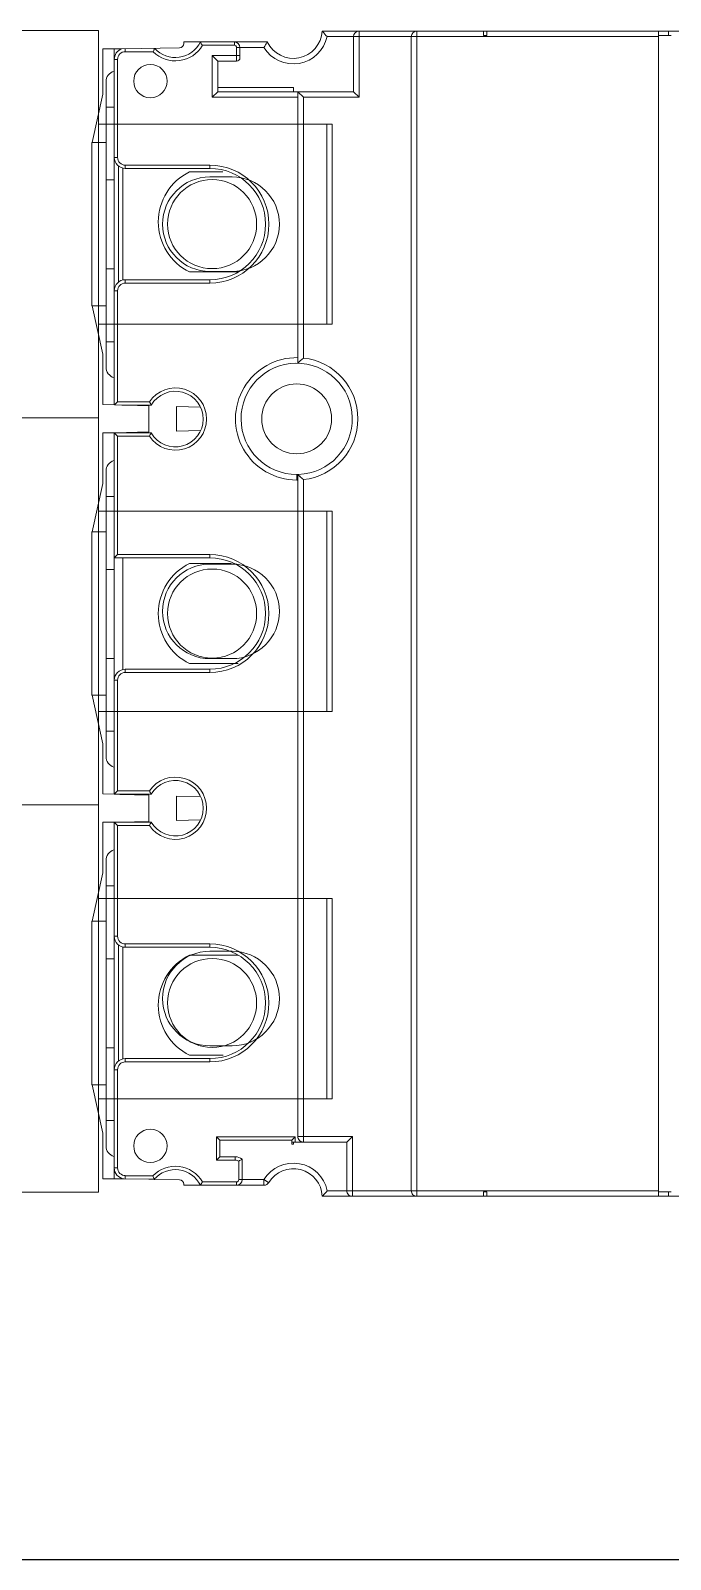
# Model space of a CAD drawing. Header units: millimetres. Extents: x 37984 to 70752, y 14140 to 37584.
# Drawn here: x 39227.6 to 39285.1, y 28539.4 to 28676.8 of the extents above; entities that cross this region are included whole.
import ezdxf

# ---------------------------------------------------------------- set-up
doc = ezdxf.new("R2010")
doc.units = ezdxf.units.MM
doc.layers.add('000-PI-Oprema', color=30, linetype='Continuous', lineweight=5)
doc.layers.add('002-PI-Kabelska kanalica', color=150, linetype='Continuous')

# ---------------------------------------------------------------- blocks, each defined once
blk = doc.blocks.new('*U527')
at = {"layer": '002-PI-Kabelska kanalica'}
blk.add_line((-20, -100), (-20, 791), dxfattribs=at)
blk = doc.blocks.new('NSX160F C16F3TM100')
at = {"layer": '000-PI-Oprema'}
for p, q in [((44931.93, 40922.59), (44931.93, 41042.4)), ((45036.66, 40922.6), (45036.66, 41042.4)), ((44932.33, 40953.7), (44931.93, 40953.7)), ((44932.33, 40953.95), (44932.33, 40952.8)), ((45036.26, 40953.95), (45036.26, 40952.8)), ((45036.26, 40953.7), (45036.66, 40953.7)), ((44931.93, 40952.8), (45036.66, 40952.8)), ((44932.43, 40952.8), (44932.43, 40923.03)), ((45036.16, 40923.03), (45036.16, 40952.8)), ((44931.93, 40937.4), (44932.33, 40937.4)), ((44932.33, 40937.1), (44931.93, 40937.1)), ((44932.33, 40937.1), (44932.33, 40937.4)), ((45036.26, 40937.4), (45036.66, 40937.4)), ((45036.26, 40937.4), (45036.26, 40937.1)), ((45036.66, 40937.1), (45036.26, 40937.1)), ((44931.93, 40931.1), (45036.66, 40931.1)), ((45036.16, 40930.6), (44932.43, 40930.6)), ((44931.93, 40925.9), (44937.88, 40925.9)), ((44937.38, 40925.4), (44937.88, 40925.9)), ((44937.88, 40925.9), (44937.88, 40920.9)), ((44937.38, 40925.4), (44932.43, 40925.4)), ((44937.38, 40913.2), (44937.38, 40925.4)), ((45031.28, 40925.3), (45036.66, 40925.3)), ((45031.78, 40924.8), (45031.28, 40925.3)), ((45031.28, 40920.4), (45031.28, 40925.3)), ((45036.16, 40924.8), (45031.78, 40924.8)), ((45031.78, 40919.85), (45031.78, 40924.8)), ((44937.38, 40920.4), (44937.88, 40920.9)), ((44961.78, 40920.4), (44937.38, 40920.4)), ((44961.32, 40920.9), (44937.88, 40920.9)), ((44937.88, 40920.4), (44937.88, 40912.7)), ((44971.85, 40920.47), (44971.78, 40920.47)), ((44971.78, 40920.3), (44971.78, 40920.47)), ((44971.78, 40920.4), (44971.85, 40920.47)), ((45031.28, 40920.4), (44971.78, 40920.4)), ((44972.28, 40920.3), (44971.78, 40920.3)), ((44972.25, 40920.9), (45031.78, 40920.9)), ((44972.28, 40920.4), (44972.28, 40920.3)), ((45031.31, 40920.15), (45031.78, 40920.15)), ((45031.61, 40919.85), (45031.31, 40920.15)), ((45031.31, 40913.1), (45031.31, 40920.15)), ((44937.01, 40920.01), (44937.38, 40920.01)), ((44937.01, 40913.2), (44937.01, 40920.01)), ((45031.96, 40919.85), (45031.61, 40919.85)), ((45031.61, 40919.85), (45031.61, 40913.4)), ((45031.96, 40920.01), (45031.78, 40920.01)), ((45031.96, 40920.01), (45031.96, 40919.85)), ((44932.91, 40910.15), (44932.91, 40917.65)), ((44933.41, 40917.36), (44933.41, 40914.9)), ((45035.42, 40917.78), (45035.16, 40917.36)), ((45035.16, 40917.36), (45035.66, 40917.36)), ((45035.16, 40917.36), (45035.16, 40915.1)), ((45035.66, 40910.15), (45035.66, 40917.36)), ((44933.21, 40914.7), (44932.91, 40914.7)), ((44933.21, 40914.7), (44933.21, 40911.82)), ((44933.41, 40915.2), (44934.33, 40915.2)), ((44934.63, 40914.9), (44933.41, 40914.9)), ((44934.13, 40912.7), (44934.13, 40915.2)), ((44934.63, 40914.9), (44934.63, 40913.2)), ((44953.58, 40915.04), (44953.58, 40910.68)), ((44988.78, 40915.04), (44988.78, 40910.68)), ((45014.98, 40910.68), (45014.98, 40915.04)), ((45033.41, 40914.77), (45033.11, 40914.77)), ((45033.11, 40913.4), (45033.11, 40914.77)), ((45033.33, 40915.4), (45035.16, 40915.4)), ((45033.41, 40913.1), (45033.41, 40914.77)), ((45033.49, 40915.1), (45035.16, 40915.1)), ((45035.66, 40914.9), (45035.36, 40914.9)), ((45035.36, 40911.82), (45035.36, 40914.9)), ((44934.63, 40913.2), (44934.13, 40912.7)), ((44934.63, 40913.2), (44937.38, 40913.2)), ((44937.38, 40913.2), (44937.88, 40912.7)), ((44944.58, 40910.68), (44944.58, 40913.65)), ((44979.78, 40910.68), (44979.78, 40914.41)), ((45023.98, 40913.7), (45023.98, 40910.68)), ((45031.61, 40913.4), (45031.31, 40913.1)), ((45031.61, 40913.4), (45033.11, 40913.4)), ((45033.11, 40913.4), (45033.41, 40913.1)), ((44937.88, 40912.7), (44934.13, 40912.7)), ((44944.28, 40912.5), (44943.98, 40912.5)), ((44943.98, 40904.9), (44943.98, 40912.5)), ((44944.28, 40912.5), (44944.28, 40904.9)), ((44954.58, 40912.5), (44954.28, 40912.5)), ((44954.28, 40904.9), (44954.28, 40912.5)), ((44954.58, 40912.5), (44954.58, 40904.9)), ((44979.28, 40912.5), (44978.98, 40912.5)), ((44978.98, 40904.2), (44978.98, 40912.5)), ((44979.28, 40912.5), (44979.28, 40903.9)), ((44989.58, 40912.5), (44989.28, 40912.5)), ((44989.28, 40904.9), (44989.28, 40912.5)), ((44989.58, 40912.5), (44989.58, 40904.9)), ((45014.28, 40912.5), (45013.98, 40912.5)), ((45013.98, 40904.9), (45013.98, 40912.5)), ((45014.28, 40912.5), (45014.28, 40904.9)), ((45024.58, 40912.5), (45024.28, 40912.5)), ((45024.28, 40904.9), (45024.28, 40912.5)), ((45024.58, 40912.5), (45024.58, 40904.9)), ((45033.41, 40913.1), (45031.31, 40913.1)), ((44965.73, 40911.66), (44965.68, 40909.5)), ((44967.89, 40909.5), (44967.83, 40911.67)), ((45000.73, 40911.67), (45000.68, 40909.5)), ((45002.89, 40909.5), (45002.83, 40911.67)), ((44933.04, 40910.15), (44932.91, 40910.15)), ((44933.53, 40904.58), (44933.44, 40909.76)), ((44965.68, 40909.5), (44967.89, 40909.5)), ((45000.68, 40909.5), (45002.89, 40909.5)), ((45035.14, 40907.5), (45035.18, 40909.76)), ((45035.58, 40910.15), (45035.66, 40910.15)), ((44933.78, 40907.41), (44933.78, 40904.9)), ((44965.25, 40907.07), (44965.25, 40904.2)), ((44965.61, 40907), (44965.5, 40902.89)), ((44965.55, 40904.6), (44965.55, 40907.23)), ((44967.96, 40907), (44965.61, 40907)), ((44968.04, 40904), (44967.96, 40907)), ((44968.05, 40902.89), (44968.05, 40907.23)), ((44968.35, 40904.2), (44968.35, 40907.07)), ((45000.23, 40907.07), (45000.23, 40904.2)), ((45000.53, 40903.95), (45000.53, 40907.23)), ((45000.61, 40907), (45000.54, 40904.4)), ((45002.96, 40907), (45000.61, 40907)), ((45003.03, 40904.4), (45002.96, 40907)), ((45003.03, 40902.89), (45003.03, 40907.23)), ((45003.33, 40904.2), (45003.33, 40907.07)), ((45034.82, 40904.9), (45034.83, 40907.37)), ((45035.09, 40904.59), (45035.13, 40907)), ((45035.13, 40907.5), (45035.13, 40907)), ((44933.53, 40904.9), (44933.78, 40904.9)), ((44933.53, 40904.58), (44933.53, 40902.89)), ((44933.53, 40903.9), (44965.53, 40903.9)), ((44934.48, 40904.2), (44943.28, 40904.2)), ((44934.48, 40904.2), (44934.48, 40903.9)), ((44938.76, 40903.17), (44938.76, 40903.9)), ((44943.28, 40903.9), (44943.28, 40904.2)), ((44943.98, 40904.9), (44944.28, 40904.9)), ((44944.08, 40904.3), (44954.48, 40904.3)), ((44954.28, 40904.67), (44944.28, 40904.67)), ((44945.31, 40903.17), (44945.31, 40903.9)), ((44953.31, 40903.17), (44953.31, 40903.9)), ((44954.28, 40904.9), (44954.58, 40904.9)), ((44955.28, 40904.2), (44965.25, 40904.2)), ((44955.28, 40904.2), (44955.28, 40903.9)), ((44959.86, 40903.9), (44959.86, 40903.17)), ((44965.53, 40903.92), (44965.25, 40904.2)), ((44968.05, 40903.9), (44968.35, 40904.2)), ((45000.53, 40903.9), (44968.05, 40903.9)), ((44968.35, 40904.2), (44978.98, 40904.2)), ((44973.76, 40903.17), (44973.76, 40903.9)), ((44979.28, 40903.9), (44978.98, 40904.2)), ((44989.28, 40904.67), (44979.28, 40904.67)), ((44980.31, 40903.17), (44980.31, 40903.9)), ((44988.31, 40903.17), (44988.31, 40903.9)), ((44989.28, 40904.9), (44989.58, 40904.9)), ((44990.28, 40904.2), (45000.23, 40904.2)), ((44990.28, 40904.2), (44990.28, 40903.9)), ((44994.86, 40903.9), (44994.86, 40903.17)), ((45000.53, 40903.9), (45000.23, 40904.2)), ((45000.53, 40903.9), (45000.5, 40902.89)), ((45003.03, 40903.9), (45003.33, 40904.2)), ((45003.03, 40903.9), (45035.09, 40903.9)), ((45003.33, 40904.2), (45013.28, 40904.2)), ((45008.76, 40903.17), (45008.76, 40903.9)), ((45013.28, 40903.9), (45013.28, 40904.2)), ((45013.98, 40904.9), (45014.28, 40904.9)), ((45014.08, 40904.3), (45024.48, 40904.3)), ((45024.28, 40904.67), (45014.28, 40904.67)), ((45015.31, 40903.17), (45015.31, 40903.9)), ((45023.31, 40903.17), (45023.31, 40903.9)), ((45024.28, 40904.9), (45024.58, 40904.9)), ((45034.1, 40904.2), (45025.28, 40904.2)), ((45025.28, 40904.2), (45025.28, 40903.9)), ((45029.86, 40903.9), (45029.86, 40903.17)), ((45034.1, 40903.9), (45034.1, 40904.2)), ((45034.8, 40904.9), (45035.09, 40904.9)), ((45035.09, 40902.89), (45035.09, 40904.59)), ((44937.59, 40902.89), (44933.53, 40902.89)), ((44936.48, 40903.17), (44962.13, 40903.17)), ((44941.94, 40901.93), (44937.59, 40902.89)), ((44941.93, 40903.17), (44941.93, 40901.9)), ((44956.63, 40901.9), (44956.63, 40903.17)), ((44960.98, 40902.89), (44956.63, 40901.93)), ((44965.5, 40902.89), (44960.98, 40902.89)), ((44972.59, 40902.89), (44968.05, 40902.89)), ((44971.48, 40903.17), (44997.13, 40903.17)), ((44976.94, 40901.93), (44972.59, 40902.89)), ((44976.93, 40903.17), (44976.93, 40901.9)), ((44991.63, 40901.9), (44991.63, 40903.17)), ((44995.98, 40902.89), (44991.63, 40901.93)), ((45000.5, 40902.89), (44995.98, 40902.89)), ((45007.59, 40902.89), (45003.03, 40902.89)), ((45006.48, 40903.17), (45032.13, 40903.17)), ((45011.94, 40901.93), (45007.59, 40902.89)), ((45011.93, 40903.17), (45011.93, 40901.9)), ((45026.63, 40901.9), (45026.63, 40903.17)), ((45030.98, 40902.89), (45026.63, 40901.93)), ((45035.09, 40902.89), (45030.98, 40902.89)), ((44956.63, 40901.9), (44941.93, 40901.9)), ((44991.63, 40901.9), (44976.93, 40901.9)), ((45026.63, 40901.9), (45011.93, 40901.9))]:
    blk.add_line(p, q, dxfattribs=at)
for centre, radius in [((44966.78, 40920.3), 3.14), ((44949.28, 40912.7), 4), ((44984.28, 40912.7), 4), ((45019.28, 40912.7), 4), ((44936.43, 40907.15), 1.5), ((45032.13, 40907.15), 1.5)]:
    blk.add_circle(centre, radius, dxfattribs=at)
for centre, radius, start, end in [((44932.43, 40931.1), 0.5, 180, 270), ((45036.16, 40931.1), 0.5, 270, 0), ((44932.43, 40925.9), 0.5, 180, 270), ((44966.78, 40920.3), 5.5, 6.2629, 173.7371), ((44966.78, 40920.3), 5, 1.9336, 0), ((45036.16, 40925.3), 0.5, 270, 0), ((44931.78, 40920), 3.1, 301.614, 77.8966), ((45036.78, 40920), 3.1, 101.6313, 238.386), ((44931.78, 40920), 2.6, 295.6385, 86.6926), ((45036.78, 40920), 2.6, 92.7509, 238.386), ((44966.78, 40920.3), 5.5, 178.9582, 0.0167), ((44972.85, 40931.23), 15.48, 221.8499, 224.3847), ((44961.09, 40930.88), 14.97, 315.965, 316.527), ((44960.61, 40931.32), 15.62, 316.5334, 318.1493), ((45031.28, 40920.9), 0.5, 270, 0), ((44949.28, 40912.5), 5.3, 0, 180), ((44949.28, 40912.5), 5, 0, 180), ((44984.28, 40912.5), 5.3, 0, 180), ((44984.28, 40912.5), 5, 0, 180), ((45019.28, 40912.5), 5.3, 0, 180), ((45019.28, 40912.5), 5, 0, 180), ((45035.16, 40917.36), 0.5, 0, 58.386), ((44933.41, 40914.7), 0.5, 90, 180), ((44933.41, 40914.7), 0.2, 89.9998, 180.0001), ((44934.33, 40914.9), 0.3, 0, 90), ((45034.11, 40914.77), 1, 140.805, 180), ((45034.11, 40914.77), 0.7, 151.6907, 180.0001), ((45035.16, 40914.9), 0.5, 0, 90), ((45035.16, 40914.9), 0.2, 360, 90), ((44966.8, 40909.4), 2.8, 303.6124, 236.3876), ((44966.8, 40909.4), 2.5, 300, 240), ((45001.78, 40909.4), 2.8, 303.6124, 236.3876), ((45001.78, 40909.4), 2.5, 300, 240), ((44938.2, 40903.16), 9.99, 119.9435, 121.9493), ((44931.81, 40909.4), 2.5, 311.9182, 63.8961), ((44931.81, 40909.4), 2.8, 314.7142, 60), ((44949.08, 40912.86), 5, 205.8419, 334.1581), ((44984.28, 40912.86), 5, 205.8419, 334.1581), ((45019.48, 40912.86), 5, 205.8419, 334.1581), ((45036.76, 40909.4), 2.8, 120, 226.4264), ((45036.76, 40909.4), 2.5, 116.1039, 229.3074), ((45030.49, 40903.36), 9.77, 58.0275, 60.0796), ((44933.04, 40909.75), 0.4, 1, 90), ((45035.58, 40909.75), 0.4, 90, 179), ((44960.27, 40916.38), 10.56, 298.1403, 300.0024), ((44973.73, 40917.1), 11.39, 240.0653, 241.7921), ((44995.25, 40916.38), 10.56, 298.1403, 300.0024), ((45008.72, 40917.1), 11.39, 240.0653, 241.7921), ((45029.91, 40918.87), 12.51, 293.1616, 294.6645), ((44934.48, 40904.9), 1, 198.5382, 270), ((44934.48, 40904.9), 0.7, 180, 270), ((44936.48, 40904.17), 1, 197.4837, 270), ((44943.28, 40904.9), 1, 270, 0), ((44943.28, 40904.9), 0.7, 270, 0), ((44955.28, 40904.9), 1, 180, 270), ((44955.28, 40904.9), 0.7, 180, 270), ((44962.13, 40904.17), 1, 270, 342.5163), ((44971.48, 40904.17), 1, 197.4837, 270), ((44990.28, 40904.9), 1, 180, 269.5937), ((44990.28, 40904.9), 0.7, 180, 270), ((44997.13, 40904.17), 1, 270, 342.5163), ((45006.48, 40904.17), 1, 197.4837, 270), ((45013.28, 40904.9), 0.7, 270, 0), ((45013.28, 40904.9), 1, 270.3095, 0), ((45025.28, 40904.9), 1, 180, 270.3095), ((45025.28, 40904.9), 0.7, 180, 270), ((45032.13, 40904.17), 1, 270, 342.5163), ((45034.1, 40904.9), 0.7, 269.9999, 0), ((45034.1, 40904.9), 1, 270, 353.0216)]:
    blk.add_arc(centre, radius, start, end, dxfattribs=at)
for points, knots in [([(44931.93, 40922.59), (44931.95, 40922.61), (44932.11, 40922.76), (44932.28, 40922.9), (44932.43, 40923.03)], [0, 0, 0, 0, 0.10154, 1, 1, 1, 1]), ([(45036.16, 40923.03), (45036.22, 40922.99), (45036.39, 40922.84), (45036.55, 40922.7), (45036.66, 40922.6)], [0, 0, 0, 0, 0.339734, 1, 1, 1, 1]), ([(44932.91, 40917.65), (44932.92, 40917.64), (44933.09, 40917.54), (44933.25, 40917.44), (44933.41, 40917.36)], [0, 0, 0, 0, 0.088462, 1, 1, 1, 1]), ([(45033.33, 40915.4), (45033.34, 40915.39), (45033.39, 40915.29), (45033.44, 40915.19), (45033.49, 40915.1)], [0, 0, 0, 0, 0.084494, 1, 1, 1, 1]), ([(44933.48, 40907.54), (44933.48, 40907.54), (44933.48, 40907.54), (44933.49, 40907.53), (44933.49, 40907.53), (44933.5, 40907.53), (44933.52, 40907.52), (44933.54, 40907.51), (44933.57, 40907.5), (44933.62, 40907.48), (44933.69, 40907.45), (44933.74, 40907.42), (44933.78, 40907.41)], [0, 0, 0, 0, 0.005674, 0.021916, 0.04819, 0.083951, 0.128657, 0.181723, 0.309928, 0.462338, 0.63263, 1, 1, 1, 1])]:
    blk.add_open_spline(points, degree=3, knots=knots, dxfattribs=at)
blk = doc.blocks.new('LVS04033')
at = {"layer": '000-PI-Oprema'}
for p, q in [((46066.52, 38201.79), (46084.52, 38201.79)), ((46066.52, 38201.79), (46066.52, 38180.79)), ((46066.52, 38201.29), (46084.52, 38201.29)), ((46084.52, 38201.79), (46084.52, 38180.79)), ((46101.32, 38201.79), (46119.32, 38201.79)), ((46101.32, 38201.79), (46101.32, 38180.79)), ((46101.32, 38201.29), (46119.32, 38201.29)), ((46119.32, 38201.79), (46119.32, 38180.79)), ((46136.12, 38201.79), (46154.12, 38201.79)), ((46136.12, 38201.79), (46136.12, 38180.79)), ((46136.12, 38201.29), (46154.12, 38201.29)), ((46154.12, 38201.79), (46154.12, 38180.79)), ((46071.27, 38190.79), (46071.27, 38192.79)), ((46079.77, 38192.79), (46079.77, 38190.79)), ((46106.07, 38190.79), (46106.07, 38192.79)), ((46114.57, 38192.79), (46114.57, 38190.79)), ((46140.87, 38190.79), (46140.87, 38192.79)), ((46149.37, 38192.79), (46149.37, 38190.79)), ((46162.52, 38180.79), (46058.12, 38180.79)), ((46058.12, 38180.79), (46058.12, 38061.77)), ((46092.92, 38061.77), (46092.92, 38180.79)), ((46127.72, 38061.77), (46127.72, 38180.79)), ((46162.52, 38180.79), (46162.52, 38061.77))]:
    blk.add_line(p, q, dxfattribs=at)
for centre, start, end in [((46075.52, 38192.79), 0, 180), ((46110.32, 38192.79), 0, 180), ((46145.12, 38192.79), 0, 180), ((46075.52, 38190.79), 180, 0), ((46110.32, 38190.79), 180, 0), ((46145.12, 38190.79), 180, 0)]:
    blk.add_arc(centre, 4.25, start, end, dxfattribs=at)

msp = doc.modelspace()

# ---------------------------------------------------------------- block references
at = {"rotation": 270}
msp.add_blockref('*U527', (39164.172, 28519.404), dxfattribs=at)
at = {"layer": '000-PI-Oprema', "rotation": 270}
for name, p in [('LVS04033', (1052.879, 74734.936)), ('NSX160F C16F3TM100', (-1668.826, 73608.7))]:
    msp.add_blockref(name, p, dxfattribs=at)

doc.saveas('drawing.dxf')
